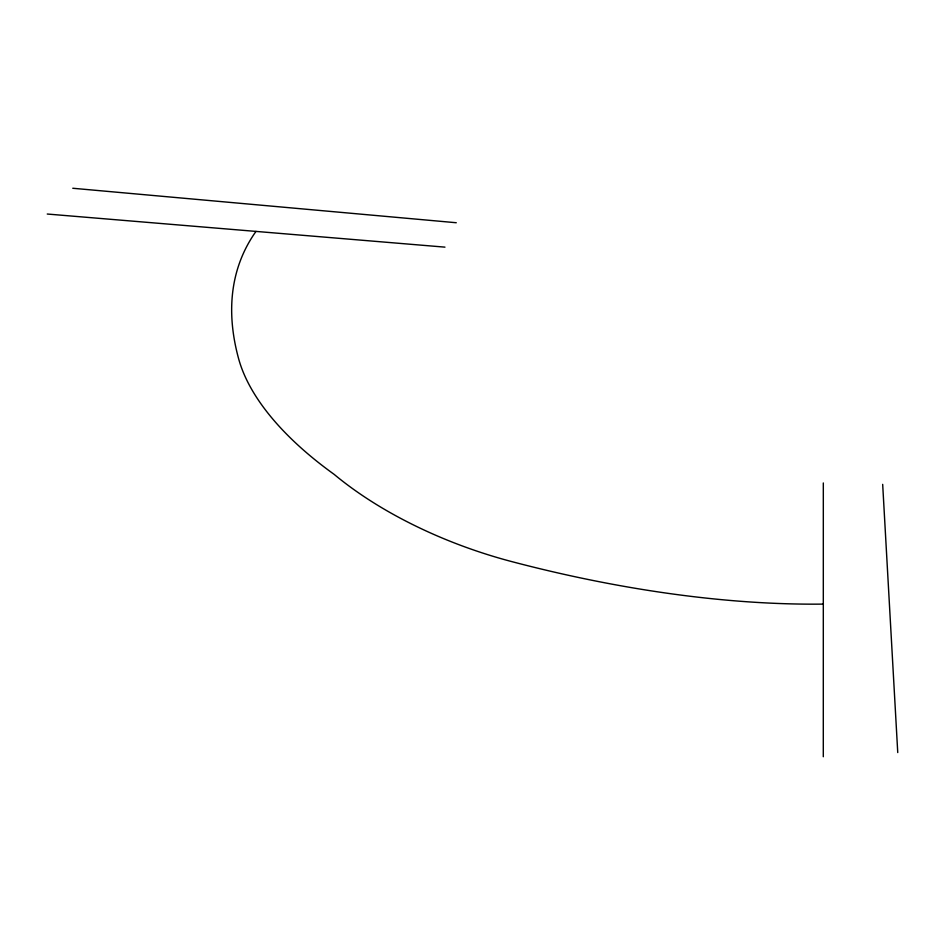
<?xml version="1.0" encoding="UTF-8"?>
<svg xmlns="http://www.w3.org/2000/svg" width="945" height="945" viewBox="0 0 945 945"><rect width="100%" height="100%" fill="white"/><g stroke="black" fill="none" stroke-linecap="round" stroke-linejoin="round"><path stroke-width="1.42" d="M823.296 756.744L823.319 482.954M47.25 214.031L444.965 247.141M72.765 188.256L456.27 222.736M882.677 484.36L897.75 752.563M823.308 604.103A616.423 255.008 17.7 0 1 511.812 561.613A259.78 126.417 18.3 0 1 334.081 474.319A314.555 148.814 18.4 0 1 238.648 358.816A649.664 289.359 23 0 1 255.977 231.407"/></g></svg>
